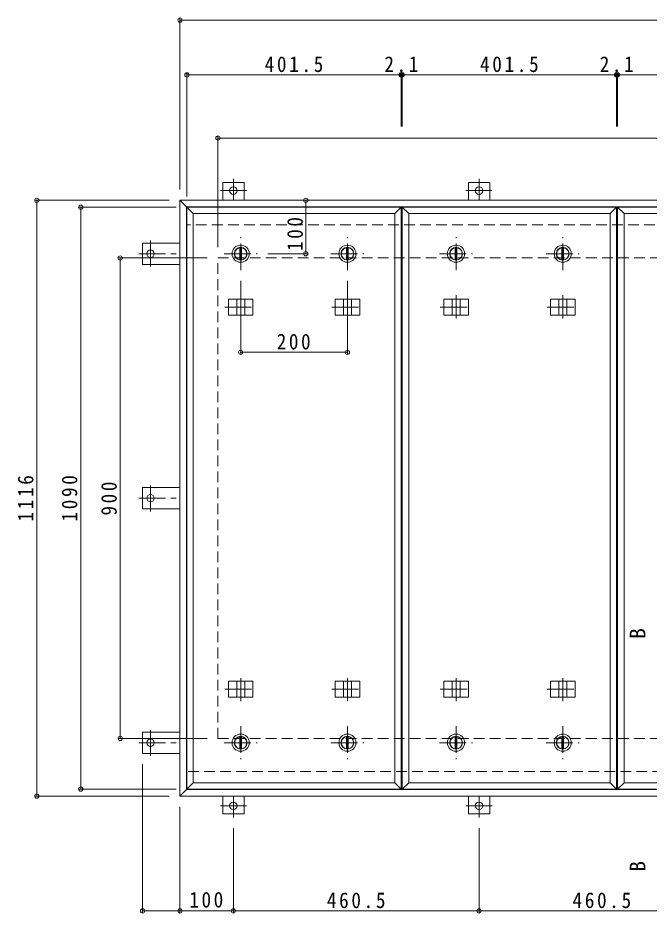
# Model space of a CAD drawing. Units: millimetres at full size, sheet at 1:10. Extents: x -2686 to 2789, y -1962 to 1756.
# Drawn here: x -2686 to -1503, y -296 to 1381 of the extents above; entities that cross this region are included whole.
import ezdxf
from ezdxf.enums import TextEntityAlignment as Align

# ---------------------------------------------------------------- set-up
doc = ezdxf.new("R2010")
doc.units = ezdxf.units.MM
doc.header["$LTSCALE"] = 10
doc.header["$PDMODE"] = 32
doc.header["$PDSIZE"] = 8
doc.linetypes.add('CHAIN1', pattern=[8, 5, -1, 1, -1])
doc.linetypes.add('DASHED2', pattern=[3, 2, -1])
for name, color, linetype, lineweight in [('0-1_躯体', 2, 'DASHED2', 9), ('0-2_仕上', 4, 'Continuous', 9), ('0-3_建具', 4, 'Continuous', 9), ('0-5_寸法', 7, 'Continuous', 9), ('0-C_084', 2, 'Continuous', 9), ('0-E_090', 3, 'Continuous', 9), ('0-F_092', 7, 'Continuous', 9)]:
    doc.layers.add(name, color=color, linetype=linetype, lineweight=lineweight)
doc.styles.add('ＭＳ ゴシック', font='')
doc.styles.get('ＭＳ ゴシック').set_extended_font_data('MS Gothic')

msp = doc.modelspace()

# ---------------------------------------------------------------- linework, layer by layer
at = {"layer": '0-1_躯体'}
for p, q in [((-352.35, 992.92), (-2370.35, 992.92)), ((-2311.35, 930.92), (-411.35, 930.92)), ((-2311.35, 30.92), (-2311.35, 930.92)), ((-2311.35, 30.92), (-411.35, 30.92)), ((-756.97, -31.08), (-2370.35, -31.08))]:
    msp.add_line(p, q, dxfattribs=at)
at = {"layer": '0-2_仕上'}
for p, q in [((-2369.35, -64.08), (-2369.35, 1025.92)), ((-1967.85, -64.08), (-1967.85, 1025.92)), ((-1965.72, -64.08), (-1965.72, 1025.92)), ((-1564.22, -64.08), (-1564.22, 1025.92)), ((-1562.1, -64.08), (-1562.1, 1025.92)), ((-2357.35, -52.08), (-2357.35, 1013.92)), ((-1979.85, -52.08), (-1979.85, 1013.92)), ((-1953.72, -52.08), (-1953.72, 1013.92)), ((-1576.22, -52.08), (-1576.22, 1013.92)), ((-1550.1, -52.08), (-1550.1, 1013.92))]:
    msp.add_line(p, q, dxfattribs=at)
for points in [[(-1979.85, 1013.92), (-1967.85, 1025.92), (-2369.35, 1025.92)], [(-1979.85, 1013.92), (-2357.35, 1013.92), (-2369.35, 1025.92)], [(-1576.22, 1013.92), (-1564.22, 1025.92), (-1965.72, 1025.92)], [(-1576.22, 1013.92), (-1953.72, 1013.92), (-1965.72, 1025.92)], [(-1172.6, 1013.92), (-1160.6, 1025.92), (-1562.1, 1025.92)], [(-1172.6, 1013.92), (-1550.1, 1013.92), (-1562.1, 1025.92)], [(-2357.35, -52.08), (-2369.35, -64.08), (-1967.85, -64.08)], [(-2357.35, -52.08), (-1979.85, -52.08), (-1967.85, -64.08)], [(-1953.72, -52.08), (-1965.72, -64.08), (-1564.22, -64.08)], [(-1953.72, -52.08), (-1576.22, -52.08), (-1564.22, -64.08)], [(-1550.1, -52.08), (-1562.1, -64.08), (-1160.6, -64.08)], [(-1550.1, -52.08), (-1172.6, -52.08), (-1160.6, -64.08)]]:
    msp.add_lwpolyline(points, dxfattribs=at)
at = {"layer": '0-3_建具', "color": 2}
for p, q in [((-2382.35, 1038.92), (-2370.35, 1026.92)), ((-340.35, 1038.92), (-2382.35, 1038.92)), ((-2382.35, -77.08), (-2382.35, 1038.92)), ((-352.35, 1026.92), (-2370.35, 1026.92)), ((-2370.35, -65.08), (-2370.35, 1026.92)), ((-2382.35, -77.08), (-2370.35, -65.08)), ((-352.35, -65.08), (-2370.35, -65.08)), ((-340.35, -77.08), (-2382.35, -77.08))]:
    msp.add_line(p, q, dxfattribs=at)
at = {"layer": '0-3_建具', "linetype": 'CHAIN1'}
for p, q in [((-2268.6, 861.04), (-2268.6, 817.8)), ((-2068.6, 861.04), (-2068.6, 817.8)), ((-1864.97, 861.04), (-1864.97, 817.8)), ((-1664.97, 861.04), (-1664.97, 817.8)), ((-2298.01, 838.92), (-2239.19, 838.92)), ((-2098.01, 838.92), (-2039.19, 838.92)), ((-1894.38, 838.92), (-1835.56, 838.92)), ((-1694.38, 838.92), (-1635.56, 838.92)), ((-2268.6, 100.81), (-2268.6, 144.04)), ((-2068.6, 100.81), (-2068.6, 144.04)), ((-1864.97, 100.81), (-1864.97, 144.04)), ((-1664.97, 100.81), (-1664.97, 144.04)), ((-2298.01, 122.92), (-2239.19, 122.92)), ((-2098.01, 122.92), (-2039.19, 122.92)), ((-1894.38, 122.92), (-1835.56, 122.92)), ((-1694.38, 122.92), (-1635.56, 122.92))]:
    msp.add_line(p, q, dxfattribs=at)
at = {"layer": '0-3_建具'}
for p, q in [((-2291.69, 853.92), (-2291.69, 823.92)), ((-2291.69, 853.92), (-2245.51, 853.92)), ((-2276.1, 853.92), (-2276.1, 823.92)), ((-2261.1, 853.92), (-2261.1, 823.92)), ((-2245.51, 853.92), (-2245.51, 823.92)), ((-2091.69, 853.92), (-2091.69, 823.92)), ((-2091.69, 853.92), (-2045.51, 853.92)), ((-2076.1, 853.92), (-2076.1, 823.92)), ((-2061.1, 853.92), (-2061.1, 823.92)), ((-2045.51, 853.92), (-2045.51, 823.92)), ((-1888.06, 853.92), (-1888.06, 823.92)), ((-1888.06, 853.92), (-1841.88, 853.92)), ((-1872.47, 853.92), (-1872.47, 823.92)), ((-1857.47, 853.92), (-1857.47, 823.92)), ((-1841.88, 853.92), (-1841.88, 823.92)), ((-1688.06, 853.92), (-1688.06, 823.92)), ((-1688.06, 853.92), (-1641.88, 853.92)), ((-1672.47, 853.92), (-1672.47, 823.92)), ((-1657.47, 853.92), (-1657.47, 823.92)), ((-1641.88, 853.92), (-1641.88, 823.92)), ((-2291.69, 823.92), (-2245.51, 823.92)), ((-2091.69, 823.92), (-2045.51, 823.92)), ((-1888.06, 823.92), (-1841.88, 823.92)), ((-1688.06, 823.92), (-1641.88, 823.92)), ((-2291.69, 107.92), (-2291.69, 137.92)), ((-2291.69, 137.92), (-2245.51, 137.92)), ((-2276.1, 107.92), (-2276.1, 137.92)), ((-2261.1, 107.92), (-2261.1, 137.92)), ((-2245.51, 107.92), (-2245.51, 137.92)), ((-2091.69, 107.92), (-2091.69, 137.92)), ((-2091.69, 137.92), (-2045.51, 137.92)), ((-2076.1, 107.92), (-2076.1, 137.92)), ((-2061.1, 107.92), (-2061.1, 137.92)), ((-2045.51, 107.92), (-2045.51, 137.92)), ((-1888.06, 107.92), (-1888.06, 137.92)), ((-1888.06, 137.92), (-1841.88, 137.92)), ((-1872.47, 107.92), (-1872.47, 137.92)), ((-1857.47, 107.92), (-1857.47, 137.92)), ((-1841.88, 107.92), (-1841.88, 137.92)), ((-1688.06, 107.92), (-1688.06, 137.92)), ((-1688.06, 137.92), (-1641.88, 137.92)), ((-1672.47, 107.92), (-1672.47, 137.92)), ((-1657.47, 107.92), (-1657.47, 137.92)), ((-1641.88, 107.92), (-1641.88, 137.92)), ((-2291.69, 107.92), (-2245.51, 107.92)), ((-2091.69, 107.92), (-2045.51, 107.92)), ((-1888.06, 107.92), (-1841.88, 107.92)), ((-1688.06, 107.92), (-1641.88, 107.92))]:
    msp.add_line(p, q, dxfattribs=at)
at = {"layer": '0-C_084', "linetype": 'CHAIN1'}
for p, q in [((-2268.6, 907.92), (-2268.6, 969.92)), ((-2068.6, 907.92), (-2068.6, 969.92)), ((-1864.97, 907.92), (-1864.97, 969.92)), ((-1664.97, 907.92), (-1664.97, 969.92)), ((-2299.6, 938.92), (-2237.6, 938.92)), ((-2099.6, 938.92), (-2037.6, 938.92)), ((-1895.97, 938.92), (-1833.97, 938.92)), ((-1695.97, 938.92), (-1633.97, 938.92)), ((-2268.6, 53.92), (-2268.6, -8.08)), ((-2068.6, 53.92), (-2068.6, -8.08)), ((-1864.97, 53.92), (-1864.97, -8.08)), ((-1664.97, 53.92), (-1664.97, -8.08)), ((-2299.6, 22.92), (-2237.6, 22.92)), ((-2099.6, 22.92), (-2037.6, 22.92)), ((-1895.97, 22.92), (-1833.97, 22.92)), ((-1695.97, 22.92), (-1633.97, 22.92))]:
    msp.add_line(p, q, dxfattribs=at)
at = {"layer": '0-C_084'}
for p, q in [((-2270.1, 950.33), (-2270.1, 927.52)), ((-2267.1, 950.33), (-2267.1, 927.52)), ((-2070.1, 950.33), (-2070.1, 927.52)), ((-2067.1, 950.33), (-2067.1, 927.52)), ((-1866.47, 950.33), (-1866.47, 927.52)), ((-1863.47, 950.33), (-1863.47, 927.52)), ((-1666.47, 950.33), (-1666.47, 927.52)), ((-1663.47, 950.33), (-1663.47, 927.52)), ((-2270.1, 11.52), (-2270.1, 34.33)), ((-2267.1, 11.52), (-2267.1, 34.33)), ((-2070.1, 11.52), (-2070.1, 34.33)), ((-2067.1, 11.52), (-2067.1, 34.33)), ((-1866.47, 11.52), (-1866.47, 34.33)), ((-1863.47, 11.52), (-1863.47, 34.33)), ((-1666.47, 11.52), (-1666.47, 34.33)), ((-1663.47, 11.52), (-1663.47, 34.33))]:
    msp.add_line(p, q, dxfattribs=at)
for centre, radius in [((-2268.6, 938.92), 16), ((-2268.6, 938.92), 12), ((-2268.6, 938.92), 11.5), ((-2068.6, 938.92), 16), ((-2068.6, 938.92), 12), ((-2068.6, 938.92), 11.5), ((-1864.97, 938.92), 16), ((-1864.97, 938.92), 12), ((-1864.97, 938.92), 11.5), ((-1664.97, 938.92), 16), ((-1664.97, 938.92), 12), ((-1664.97, 938.92), 11.5), ((-2268.6, 22.92), 16), ((-2268.6, 22.92), 12), ((-2268.6, 22.92), 11.5), ((-2068.6, 22.92), 16), ((-2068.6, 22.92), 12), ((-2068.6, 22.92), 11.5), ((-1864.97, 22.92), 16), ((-1864.97, 22.92), 12), ((-1864.97, 22.92), 11.5), ((-1664.97, 22.92), 16), ((-1664.97, 22.92), 12), ((-1664.97, 22.92), 11.5)]:
    msp.add_circle(centre, radius, dxfattribs=at)
at = {"layer": '0-E_090', "linetype": 'CHAIN1'}
for p, q in [((-2282.35, 1079.28), (-2282.35, 1039.12)), ((-1821.85, 1079.28), (-1821.85, 1039.12)), ((-2257.51, 1057.12), (-2306.39, 1057.12)), ((-1846.69, 1057.12), (-1797.8, 1057.12)), ((-2437.55, 963.76), (-2437.55, 914.88)), ((-2459.71, 938.92), (-2382.35, 938.92)), ((-2437.55, 456.08), (-2437.55, 504.97)), ((-2459.71, 480.92), (-2382.35, 480.92)), ((-2437.55, -1.92), (-2437.55, 46.97)), ((-2459.71, 22.92), (-2382.35, 22.92)), ((-2282.35, -117.43), (-2282.35, -77.28)), ((-1821.85, -117.43), (-1821.85, -77.28)), ((-2257.51, -95.28), (-2306.39, -95.28)), ((-1797.01, -95.28), (-1845.89, -95.28))]:
    msp.add_line(p, q, dxfattribs=at)
at = {"layer": '0-E_090'}
for p, q in [((-2302.35, 1038.92), (-2302.35, 1072.12)), ((-2262.35, 1072.12), (-2302.35, 1072.12)), ((-2262.35, 1038.92), (-2262.35, 1072.12)), ((-1841.85, 1038.92), (-1841.85, 1072.12)), ((-1841.85, 1072.12), (-1801.85, 1072.12)), ((-1801.85, 1038.92), (-1801.85, 1072.12)), ((-2382.35, 958.92), (-2452.55, 958.92)), ((-2452.55, 958.92), (-2452.55, 918.92)), ((-2382.35, 918.92), (-2452.55, 918.92)), ((-2382.35, 500.92), (-2452.55, 500.92)), ((-2452.55, 460.92), (-2452.55, 500.92)), ((-2382.35, 460.92), (-2452.55, 460.92)), ((-2382.35, 42.92), (-2452.55, 42.92)), ((-2452.55, 2.92), (-2452.55, 42.92)), ((-2382.35, 2.92), (-2452.55, 2.92)), ((-2302.35, -77.08), (-2302.35, -110.28)), ((-2262.35, -77.08), (-2262.35, -110.28)), ((-1841.85, -77.08), (-1841.85, -110.28)), ((-1801.85, -77.08), (-1801.85, -110.28)), ((-2262.35, -110.28), (-2302.35, -110.28)), ((-1801.85, -110.28), (-1841.85, -110.28))]:
    msp.add_line(p, q, dxfattribs=at)
for centre in [(-2282.35, 1057.12), (-1821.85, 1057.12), (-2437.55, 938.92), (-2437.55, 480.92), (-2437.55, 22.92), (-2282.35, -95.28), (-1821.85, -95.28)]:
    msp.add_circle(centre, 7, dxfattribs=at)
at = {"layer": '0-F_092'}
for p, q in [((-2382.35, 1379.64), (-2382.35, 1058.92)), ((-2382.35, 1376.64), (-340.35, 1376.64)), ((-2369.35, 1276.84), (-2369.35, 1045.92)), ((-1967.85, 1276.84), (-1967.85, 1177.25)), ((-1965.72, 1276.84), (-1965.72, 1177.25)), ((-1564.22, 1276.84), (-1564.22, 1177.25)), ((-1562.1, 1276.84), (-1562.1, 1177.25)), ((-2369.35, 1273.84), (-1967.85, 1273.84)), ((-1967.85, 1273.84), (-1965.72, 1273.84)), ((-1965.72, 1273.84), (-1564.22, 1273.84)), ((-1564.22, 1273.84), (-1562.1, 1273.84)), ((-1562.1, 1273.84), (-1160.6, 1273.84)), ((-2311.35, 1158.64), (-2311.35, 950.92)), ((-2311.35, 1155.64), (-411.35, 1155.64)), ((-2653.72, 1038.92), (-2402.35, 1038.92)), ((-2650.72, 1038.92), (-2650.72, -77.08)), ((-2571.4, 1025.92), (-2389.35, 1025.92)), ((-2568.4, -64.08), (-2568.4, 1025.92)), ((-2146.71, 1038.92), (-2146.71, 938.92)), ((-2497.47, 930.92), (-2331.35, 930.92)), ((-2494.47, 30.92), (-2494.47, 930.92)), ((-2143.71, 938.92), (-2217.6, 938.92)), ((-2268.6, 751.17), (-2268.6, 887.92)), ((-2068.6, 751.17), (-2068.6, 887.92)), ((-2268.6, 754.17), (-2068.6, 754.17)), ((-2497.47, 30.92), (-2331.35, 30.92)), ((-2452.55, -295.32), (-2452.55, -17.08)), ((-2571.4, -64.08), (-2389.35, -64.08)), ((-2653.72, -77.08), (-2402.35, -77.08)), ((-2382.35, -295.32), (-2382.35, -97.08)), ((-2282.35, -295.32), (-2282.35, -137.43)), ((-1821.85, -295.32), (-1821.85, -137.43)), ((-2452.55, -292.32), (-2382.35, -292.32)), ((-2382.35, -292.32), (-2282.35, -292.32)), ((-2282.35, -292.32), (-1821.85, -292.32)), ((-1821.85, -292.32), (-1361.35, -292.32))]:
    msp.add_line(p, q, dxfattribs=at)
for p in [(-2382.35, 1376.64), (-2369.35, 1273.84), (-1967.85, 1273.84), (-1965.72, 1273.84), (-1564.22, 1273.84), (-1562.1, 1273.84), (-2311.35, 1155.64), (-2650.72, 1038.92), (-2146.71, 1038.92), (-2568.4, 1025.92), (-2146.71, 938.92), (-2494.47, 930.92), (-2268.6, 754.17), (-2068.6, 754.17), (-2494.47, 30.92), (-2568.4, -64.08), (-2650.72, -77.08), (-2452.55, -292.32), (-2382.35, -292.32), (-2282.35, -292.32), (-1821.85, -292.32)]:
    msp.add_point(p, dxfattribs=at)

# ---------------------------------------------------------------- texts
at = {"layer": '0-5_寸法', "color": 2, "style": 'ＭＳ ゴシック'}
for p in [(-1501.21, 217.46), (-1501.21, -218.73)]:
    msp.add_text('B', height=29.33, rotation=90, dxfattribs=at).set_placement(p, align=Align.BOTTOM_LEFT)
at = {"layer": '0-F_092', "color": 2, "char_height": 29.33, "attachment_point": 7, "style": 'ＭＳ ゴシック'}
for s, insert in [('\\T1.28;\\W0.9;401.5', (-2223.6, 1278.84)), ('\\T1.27;\\W0.9;2.1', (-1999.29, 1278.84)), ('\\T1.28;\\W0.9;401.5', (-1819.97, 1278.84)), ('\\T1.27;\\W0.9;2.1', (-1595.66, 1278.84)), ('\\T1.27;\\W0.9;200', (-2201.1, 759.17)), ('\\T1.27;\\W0.9;100', (-2364.85, -286.32)), ('\\T1.28;\\W0.9;460.5', (-2107.1, -287.32)), ('\\T1.28;\\W0.9;460.5', (-1646.6, -287.32))]:
    msp.add_mtext(s, dxfattribs=dict(at, insert=insert))
at = {"layer": '0-F_092', "color": 2, "char_height": 29.33, "attachment_point": 7, "rotation": 90, "style": 'ＭＳ ゴシック'}
for s, insert in [('\\T1.27;\\W0.9;100', (-2151.71, 944)), ('\\T1.28;\\W0.9;1116', (-2656.72, 437.17)), ('\\T1.28;\\W0.9;1090', (-2574.4, 437.17)), ('\\T1.27;\\W0.9;900', (-2500.47, 448.42))]:
    msp.add_mtext(s, dxfattribs=dict(at, insert=insert))

doc.saveas('drawing.dxf')
